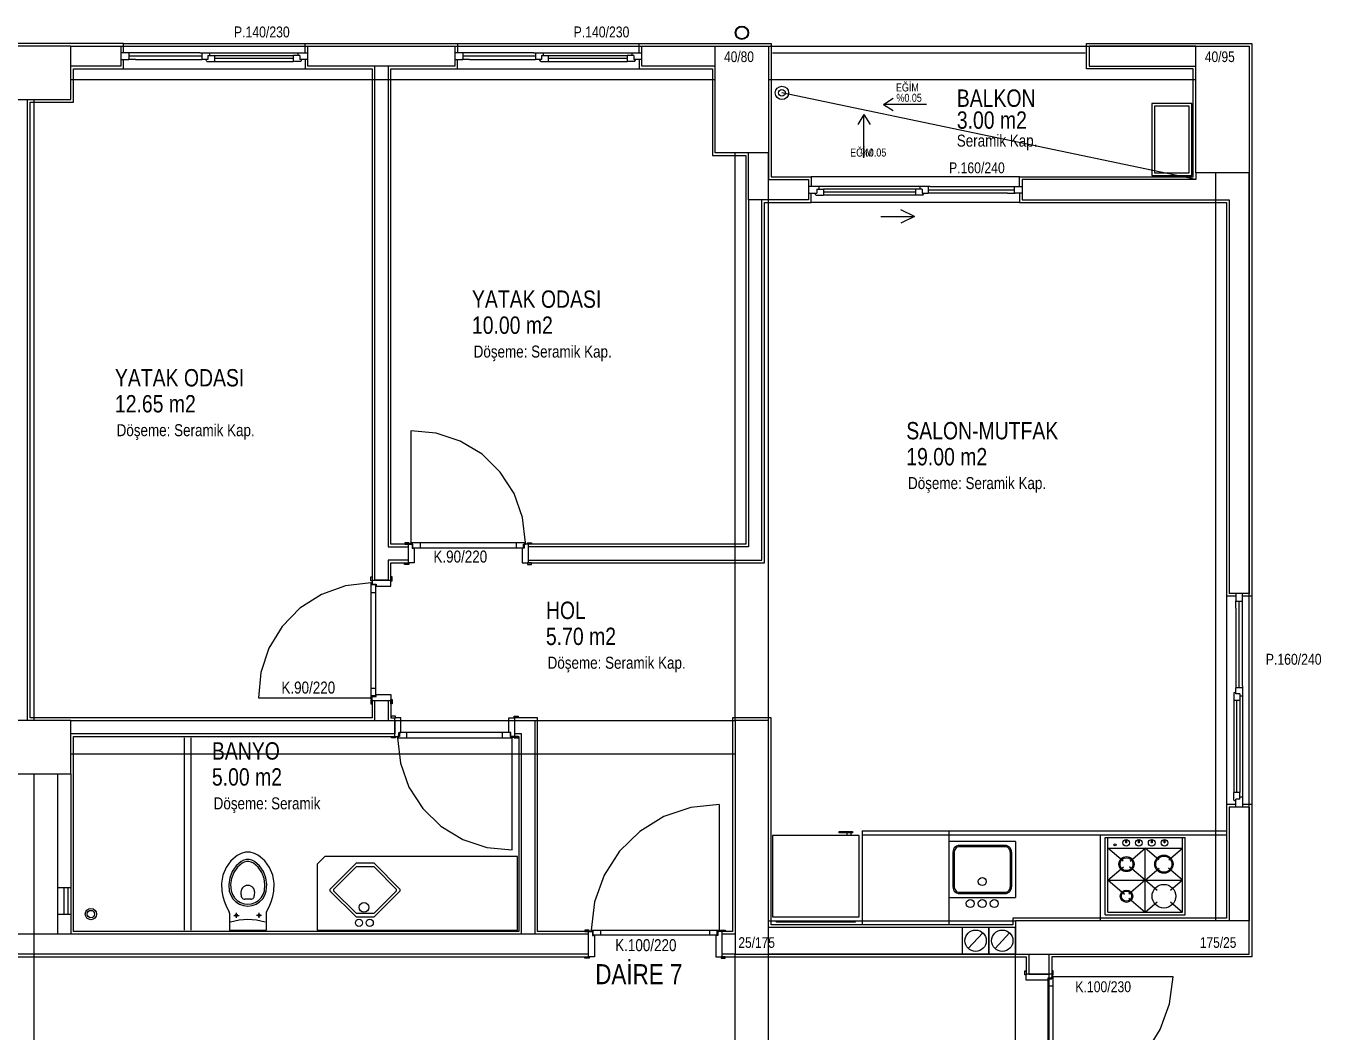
# Model space of a CAD drawing. Header units: centimetres. Extents: x 0 to 13208, y -30 to 2970.
# Drawn here: x 3207.7 to 3692.7, y 1536 to 1912.8 of the extents above; entities that cross this region are included whole.
import ezdxf

# ---------------------------------------------------------------- set-up
doc = ezdxf.new("R2010")
doc.units = ezdxf.units.CM
doc.layers.add('SCOTT-MIMARI', color=8, linetype='CONTINUOUS')
doc.styles.get("Standard").update_dxf_attribs({"font": 'arial.ttf', "width": 0.8})

msp = doc.modelspace()

# ---------------------------------------------------------------- linework, layer by layer
at = {"layer": 'SCOTT-MIMARI'}
for p, q in [((3272.8, 1902.72), (3243.3, 1902.72)), ((3246.3, 1902.72), (3246.3, 1900.22)), ((3273.55, 1901.47), (3246.3, 1901.47)), ((3272.8, 1902.72), (3276.55, 1902.72)), ((3273.55, 1902.72), (3273.55, 1900.22)), ((3275.8, 1901.72), (3278.3, 1901.72)), ((3275.8, 1901.72), (3275.8, 1900.22)), ((3276.55, 1901.72), (3276.55, 1902.72)), ((3278.3, 1901.72), (3307.8, 1901.72)), ((3278.3, 1901.72), (3278.3, 1899.47)), ((3310.3, 1901.72), (3307.8, 1901.72)), ((3307.8, 1901.72), (3307.8, 1899.47)), ((3309.55, 1902.72), (3309.55, 1901.72)), ((3309.55, 1902.72), (3313.3, 1902.72)), ((3310.3, 1901.72), (3310.3, 1900.22)), ((3397.8, 1902.72), (3368.3, 1902.72)), ((3371.3, 1902.72), (3371.3, 1900.22)), ((3398.55, 1901.47), (3371.3, 1901.47)), ((3397.8, 1902.72), (3401.55, 1902.72)), ((3398.55, 1902.72), (3398.55, 1900.22)), ((3400.8, 1901.72), (3403.3, 1901.72)), ((3400.8, 1901.72), (3400.8, 1900.22)), ((3401.55, 1901.72), (3401.55, 1902.72)), ((3403.3, 1901.72), (3432.8, 1901.72)), ((3403.3, 1901.72), (3403.3, 1899.47)), ((3435.3, 1901.72), (3432.8, 1901.72)), ((3432.8, 1901.72), (3432.8, 1899.47)), ((3434.55, 1902.72), (3434.55, 1901.72)), ((3434.55, 1902.72), (3438.3, 1902.72)), ((3435.3, 1901.72), (3435.3, 1900.22)), ((3243.3, 1900.22), (3246.3, 1900.22)), ((3248.8, 1900.22), (3245.98, 1900.22)), ((3248.8, 1900.22), (3273.55, 1900.22)), ((3275.8, 1900.22), (3273.55, 1900.22)), ((3275.48, 1899.47), (3278.3, 1899.47)), ((3307.8, 1900.6), (3278.3, 1900.6)), ((3278.3, 1899.47), (3307.8, 1899.47)), ((3310.61, 1899.47), (3307.8, 1899.47)), ((3313.3, 1900.22), (3310.3, 1900.22)), ((3368.3, 1900.22), (3371.3, 1900.22)), ((3373.8, 1900.22), (3370.98, 1900.22)), ((3373.8, 1900.22), (3398.55, 1900.22)), ((3400.8, 1900.22), (3398.55, 1900.22)), ((3400.48, 1899.47), (3403.3, 1899.47)), ((3432.8, 1900.6), (3403.3, 1900.6)), ((3403.3, 1899.47), (3432.8, 1899.47)), ((3435.61, 1899.47), (3432.8, 1899.47)), ((3438.3, 1900.22), (3435.3, 1900.22)), ((3504.55, 1852.72), (3500.8, 1852.72)), ((3504.55, 1852.72), (3504.55, 1851.72)), ((3546.3, 1852.72), (3542.55, 1852.72)), ((3542.55, 1851.72), (3542.55, 1852.72)), ((3545.55, 1852.72), (3545.55, 1850.22)), ((3546.3, 1852.72), (3580.8, 1852.72)), ((3577.8, 1852.72), (3577.8, 1850.22)), ((3500.8, 1850.22), (3503.8, 1850.22)), ((3503.48, 1849.47), (3506.3, 1849.47)), ((3503.8, 1851.72), (3506.3, 1851.72)), ((3503.8, 1851.72), (3503.8, 1850.22)), ((3540.8, 1851.72), (3506.3, 1851.72)), ((3506.3, 1851.72), (3506.3, 1849.47)), ((3506.3, 1850.6), (3540.8, 1850.6)), ((3540.8, 1849.47), (3506.3, 1849.47)), ((3543.3, 1851.72), (3540.8, 1851.72)), ((3540.8, 1851.72), (3540.8, 1849.47)), ((3543.61, 1849.47), (3540.8, 1849.47)), ((3543.3, 1851.72), (3543.3, 1850.22)), ((3543.3, 1850.22), (3545.55, 1850.22)), ((3545.55, 1851.47), (3577.8, 1851.47)), ((3575.3, 1850.22), (3545.55, 1850.22)), ((3575.3, 1850.22), (3578.11, 1850.22)), ((3580.8, 1850.22), (3577.8, 1850.22)), ((3351.8, 1761.22), (3351.8, 1719.22)), ((3351.08, 1719.21), (3349.55, 1719.21)), ((3349.55, 1719.21), (3349.55, 1718.72)), ((3349.55, 1718.72), (3351.08, 1718.72)), ((3350.8, 1718.72), (3350.8, 1711.72)), ((3350.8, 1718.72), (3352.3, 1718.72)), ((3351.08, 1718.72), (3351.08, 1719.21)), ((3394.79, 1719.22), (3351.8, 1719.22)), ((3351.8, 1718.72), (3351.8, 1719.22)), ((3352.56, 1718.75), (3351.8, 1718.75)), ((3352.3, 1718.72), (3352.3, 1717.22)), ((3352.3, 1717.22), (3353.05, 1717.22)), ((3352.56, 1717.29), (3352.56, 1718.75)), ((3352.56, 1717.29), (3394.04, 1717.29)), ((3353.05, 1717.22), (3353.05, 1711.72)), ((3355.37, 1719.22), (3355.37, 1717.29)), ((3391.22, 1719.22), (3391.22, 1717.29)), ((3393.55, 1717.22), (3393.55, 1711.72)), ((3394.3, 1717.22), (3393.55, 1717.22)), ((3394.04, 1717.29), (3394.04, 1718.75)), ((3394.04, 1718.75), (3394.79, 1718.75)), ((3395.8, 1718.72), (3394.3, 1718.72)), ((3394.3, 1718.72), (3394.3, 1717.22)), ((3394.79, 1718.72), (3394.79, 1719.22)), ((3395.51, 1719.21), (3397.05, 1719.21)), ((3395.51, 1718.72), (3395.51, 1719.21)), ((3397.05, 1718.72), (3395.51, 1718.72)), ((3395.8, 1718.72), (3395.8, 1711.72)), ((3397.05, 1719.21), (3397.05, 1718.72)), ((3349.52, 1711.15), (3349.52, 1711.72)), ((3349.52, 1711.72), (3351.08, 1711.72)), ((3351.08, 1711.15), (3349.52, 1711.15)), ((3353.05, 1711.72), (3350.8, 1711.72)), ((3351.08, 1711.72), (3351.08, 1711.15)), ((3393.55, 1711.72), (3395.8, 1711.72)), ((3395.51, 1711.72), (3395.51, 1711.15)), ((3397.07, 1711.72), (3395.51, 1711.72)), ((3395.51, 1711.15), (3397.07, 1711.15)), ((3397.07, 1711.15), (3397.07, 1711.72)), ((3336.8, 1704.22), (3336.8, 1661.23)), ((3337.3, 1704.22), (3336.8, 1704.22)), ((3336.81, 1704.94), (3336.81, 1706.47)), ((3336.81, 1706.47), (3337.3, 1706.47)), ((3337.3, 1704.94), (3336.81, 1704.94)), ((3337.27, 1703.47), (3337.27, 1704.22)), ((3338.73, 1703.47), (3337.27, 1703.47)), ((3337.3, 1706.47), (3337.3, 1704.94)), ((3337.3, 1705.22), (3337.3, 1703.72)), ((3337.3, 1705.22), (3344.3, 1705.22)), ((3337.3, 1703.72), (3338.8, 1703.72)), ((3338.73, 1661.98), (3338.73, 1703.47)), ((3338.8, 1703.72), (3338.8, 1702.97)), ((3338.8, 1702.97), (3344.3, 1702.97)), ((3344.87, 1706.5), (3344.3, 1706.5)), ((3344.3, 1706.5), (3344.3, 1704.94)), ((3344.3, 1702.97), (3344.3, 1705.22)), ((3344.3, 1704.94), (3344.87, 1704.94)), ((3344.87, 1704.94), (3344.87, 1706.5)), ((3336.8, 1700.65), (3338.73, 1700.65)), ((3660.8, 1700.22), (3660.8, 1697.22)), ((3660.8, 1694.72), (3660.8, 1697.54)), ((3663.3, 1665.72), (3663.3, 1700.22)), ((3663.3, 1697.22), (3660.8, 1697.22)), ((3660.8, 1694.72), (3660.8, 1664.97)), ((3662.05, 1664.97), (3662.05, 1697.22)), ((3336.8, 1664.8), (3338.73, 1664.8)), ((3660.8, 1662.72), (3660.8, 1664.97)), ((3663.3, 1664.97), (3660.8, 1664.97)), ((3663.3, 1665.72), (3663.3, 1661.97)), ((3294.8, 1661.23), (3336.8, 1661.23)), ((3337.3, 1661.23), (3336.8, 1661.23)), ((3336.81, 1660.51), (3336.81, 1658.98)), ((3337.3, 1660.51), (3336.81, 1660.51)), ((3336.81, 1658.98), (3337.3, 1658.98)), ((3337.27, 1661.98), (3337.27, 1661.23)), ((3338.73, 1661.98), (3337.27, 1661.98)), ((3337.3, 1661.72), (3338.8, 1661.72)), ((3337.3, 1660.22), (3337.3, 1661.72)), ((3337.3, 1658.98), (3337.3, 1660.51)), ((3337.3, 1660.22), (3344.3, 1660.22)), ((3338.8, 1661.72), (3338.8, 1662.47)), ((3338.8, 1662.47), (3344.3, 1662.47)), ((3344.3, 1662.47), (3344.3, 1660.22)), ((3344.3, 1660.51), (3344.87, 1660.51)), ((3344.3, 1658.95), (3344.3, 1660.51)), ((3344.87, 1658.95), (3344.3, 1658.95)), ((3344.87, 1660.51), (3344.87, 1658.95)), ((3660.05, 1663.04), (3660.05, 1660.22)), ((3660.05, 1660.22), (3660.05, 1625.72)), ((3662.3, 1660.22), (3660.05, 1660.22)), ((3662.3, 1662.72), (3660.8, 1662.72)), ((3661.17, 1625.72), (3661.17, 1660.22)), ((3662.3, 1662.72), (3662.3, 1660.22)), ((3662.3, 1661.97), (3663.3, 1661.97)), ((3662.3, 1660.22), (3662.3, 1625.72)), ((3344.52, 1654.3), (3344.52, 1653.72)), ((3346.08, 1654.3), (3344.52, 1654.3)), ((3346.08, 1653.72), (3346.08, 1654.3)), ((3390.51, 1653.72), (3390.51, 1654.3)), ((3390.51, 1654.3), (3392.07, 1654.3)), ((3392.07, 1654.3), (3392.07, 1653.72)), ((3344.52, 1653.72), (3346.08, 1653.72)), ((3348.05, 1653.72), (3345.8, 1653.72)), ((3345.8, 1646.72), (3345.8, 1653.72)), ((3348.05, 1648.22), (3348.05, 1653.72)), ((3388.55, 1653.72), (3390.8, 1653.72)), ((3388.55, 1648.22), (3388.55, 1653.72)), ((3392.07, 1653.72), (3390.51, 1653.72)), ((3390.8, 1646.72), (3390.8, 1653.72)), ((3344.55, 1646.72), (3346.08, 1646.72)), ((3344.55, 1646.24), (3344.55, 1646.72)), ((3346.08, 1646.24), (3344.55, 1646.24)), ((3345.8, 1646.72), (3347.3, 1646.72)), ((3346.08, 1646.72), (3346.08, 1646.24)), ((3346.8, 1646.72), (3346.8, 1646.22)), ((3347.56, 1646.7), (3346.8, 1646.7)), ((3346.8, 1646.22), (3389.79, 1646.22)), ((3347.3, 1646.72), (3347.3, 1648.22)), ((3347.3, 1648.22), (3348.05, 1648.22)), ((3389.04, 1648.16), (3347.56, 1648.16)), ((3347.56, 1648.16), (3347.56, 1646.7)), ((3350.37, 1646.22), (3350.37, 1648.16)), ((3386.22, 1646.22), (3386.22, 1648.16)), ((3389.3, 1648.22), (3388.55, 1648.22)), ((3389.04, 1648.16), (3389.04, 1646.7)), ((3389.04, 1646.7), (3389.79, 1646.7)), ((3389.3, 1646.72), (3389.3, 1648.22)), ((3390.8, 1646.72), (3389.3, 1646.72)), ((3389.79, 1646.72), (3389.79, 1646.22)), ((3389.79, 1604.23), (3389.79, 1646.22)), ((3392.05, 1646.72), (3390.51, 1646.72)), ((3390.51, 1646.72), (3390.51, 1646.24)), ((3390.51, 1646.24), (3392.05, 1646.24)), ((3392.05, 1646.24), (3392.05, 1646.72)), ((3660.05, 1622.91), (3660.05, 1625.72)), ((3662.3, 1625.72), (3660.05, 1625.72)), ((3662.3, 1623.22), (3662.3, 1625.72)), ((3467.29, 1621.22), (3467.29, 1574.22)), ((3660.8, 1620.22), (3660.8, 1623.22)), ((3662.3, 1623.22), (3660.8, 1623.22)), ((3663.3, 1623.97), (3662.3, 1623.97)), ((3663.3, 1623.97), (3663.3, 1620.22)), ((3512.25, 1611.15), (3517.25, 1611.15)), ((3512.25, 1610.65), (3512.25, 1611.15)), ((3517.25, 1610.65), (3512.25, 1610.65)), ((3515.25, 1609.65), (3515.25, 1610.65)), ((3516.75, 1609.65), (3516.75, 1610.65)), ((3517.25, 1611.15), (3517.25, 1610.65)), ((3520.8, 1611.4), (3657.3, 1611.4)), ((3487.25, 1609.65), (3487.25, 1579.15)), ((3519.75, 1579.15), (3519.75, 1609.65)), ((3553.3, 1607.4), (3553.3, 1586.4)), ((3578.3, 1607.4), (3553.3, 1607.4)), ((3574.3, 1605.9), (3557.3, 1605.9)), ((3574.3, 1605.4), (3557.3, 1605.4)), ((3578.3, 1607.4), (3578.3, 1586.4)), ((3611.81, 1579.9), (3611.81, 1608.9)), ((3611.81, 1608.9), (3641.81, 1608.9)), ((3612.81, 1580.9), (3612.81, 1608.9)), ((3619.52, 1606.91), (3619.52, 1608.14)), ((3619.79, 1606.91), (3619.52, 1606.91)), ((3619.79, 1608.14), (3619.79, 1606.91)), ((3624.31, 1606.91), (3624.31, 1608.14)), ((3624.58, 1606.91), (3624.31, 1606.91)), ((3624.58, 1608.14), (3624.58, 1606.91)), ((3629.11, 1606.91), (3629.11, 1608.14)), ((3629.38, 1606.91), (3629.11, 1606.91)), ((3629.38, 1608.14), (3629.38, 1606.91)), ((3633.9, 1606.91), (3633.9, 1608.14)), ((3634.17, 1606.91), (3633.9, 1606.91)), ((3634.17, 1608.14), (3634.17, 1606.91)), ((3640.81, 1604.9), (3640.81, 1608.9)), ((3554.8, 1603.4), (3554.8, 1590.4)), ((3555.3, 1603.4), (3555.3, 1590.4)), ((3576.3, 1603.4), (3576.3, 1590.4)), ((3576.8, 1603.4), (3576.8, 1590.4)), ((3618.57, 1599.96), (3612.81, 1604.9)), ((3612.81, 1604.9), (3640.81, 1604.9)), ((3621.13, 1600.02), (3626.81, 1604.9)), ((3631.96, 1600.49), (3626.81, 1604.9)), ((3626.81, 1580.9), (3626.81, 1604.9)), ((3635.7, 1600.51), (3640.81, 1604.9)), ((3640.81, 1580.9), (3640.81, 1604.9)), ((3612.81, 1592.9), (3618.65, 1597.91)), ((3626.81, 1592.9), (3620.96, 1597.91)), ((3626.81, 1592.9), (3632.04, 1597.38)), ((3640.81, 1592.9), (3635.5, 1597.45)), ((3619.02, 1587.58), (3612.81, 1592.9)), ((3612.81, 1592.9), (3640.81, 1592.9)), ((3626.81, 1592.9), (3620.69, 1587.65)), ((3631.29, 1589.05), (3626.81, 1592.9)), ((3640.81, 1592.9), (3636.33, 1589.05)), ((3553.3, 1586.4), (3578.3, 1586.4)), ((3557.3, 1588.4), (3574.3, 1588.4)), ((3557.3, 1587.9), (3574.3, 1587.9)), ((3620.71, 1586.12), (3626.81, 1580.9)), ((3291.88, 1585.77), (3289.71, 1585.77)), ((3626.81, 1580.9), (3631.29, 1584.74)), ((3636.33, 1584.74), (3640.81, 1580.9)), ((3283.93, 1580.52), (3283.93, 1574.22)), ((3285.61, 1579.72), (3287.57, 1579.72)), ((3286.53, 1578.79), (3286.53, 1580.64)), ((3295.98, 1579.72), (3294.02, 1579.72)), ((3295.06, 1578.79), (3295.06, 1580.64)), ((3297.67, 1580.52), (3297.67, 1574.22)), ((3487.25, 1579.15), (3519.75, 1579.15)), ((3488.75, 1577.65), (3518.25, 1577.65)), ((3488.75, 1577.15), (3488.75, 1577.65)), ((3518.25, 1577.15), (3488.75, 1577.15)), ((3518.25, 1577.65), (3518.25, 1577.15)), ((3611.81, 1579.9), (3641.81, 1579.9)), ((3612.81, 1580.9), (3640.81, 1580.9)), ((3283.93, 1574.22), (3297.67, 1574.22)), ((3418.58, 1574.21), (3417.05, 1574.21)), ((3417.05, 1574.21), (3417.05, 1573.72)), ((3417.05, 1573.72), (3418.58, 1573.72)), ((3418.3, 1573.72), (3419.8, 1573.72)), ((3418.3, 1573.72), (3418.3, 1564.22)), ((3418.58, 1573.72), (3418.58, 1574.21)), ((3419.3, 1574.22), (3467.29, 1574.22)), ((3419.3, 1573.72), (3419.3, 1574.22)), ((3420.06, 1573.75), (3419.3, 1573.75)), ((3419.8, 1573.72), (3419.8, 1572.22)), ((3419.8, 1572.22), (3420.55, 1572.22)), ((3420.06, 1572.29), (3420.06, 1573.75)), ((3466.54, 1572.29), (3420.06, 1572.29)), ((3420.55, 1572.22), (3420.55, 1564.22)), ((3422.87, 1574.22), (3422.87, 1572.29)), ((3463.72, 1574.22), (3463.72, 1572.29)), ((3466.8, 1572.22), (3466.05, 1572.22)), ((3466.05, 1572.22), (3466.05, 1564.22)), ((3466.54, 1573.75), (3467.29, 1573.75)), ((3466.54, 1572.29), (3466.54, 1573.75)), ((3466.8, 1573.72), (3466.8, 1572.22)), ((3468.3, 1573.72), (3466.8, 1573.72)), ((3467.29, 1573.72), (3467.29, 1574.22)), ((3468.01, 1574.21), (3469.55, 1574.21)), ((3468.01, 1573.72), (3468.01, 1574.21)), ((3469.55, 1573.72), (3468.01, 1573.72)), ((3468.3, 1573.72), (3468.3, 1564.22)), ((3469.55, 1574.21), (3469.55, 1573.72)), ((3417.02, 1563.65), (3417.02, 1564.22)), ((3417.02, 1564.22), (3418.58, 1564.22)), ((3418.58, 1563.65), (3417.02, 1563.65)), ((3420.55, 1564.22), (3418.3, 1564.22)), ((3418.58, 1564.22), (3418.58, 1563.65)), ((3466.05, 1564.22), (3468.3, 1564.22)), ((3468.01, 1564.22), (3468.01, 1563.65)), ((3469.57, 1564.22), (3468.01, 1564.22)), ((3468.01, 1563.65), (3469.57, 1563.65)), ((3469.57, 1563.65), (3469.57, 1564.22)), ((3581.72, 1559), (3582.3, 1559)), ((3581.72, 1557.44), (3581.72, 1559)), ((3582.3, 1557.44), (3581.72, 1557.44)), ((3582.3, 1559), (3582.3, 1557.44)), ((3582.3, 1555.47), (3582.3, 1557.72)), ((3591.8, 1557.72), (3582.3, 1557.72)), ((3591.8, 1558.97), (3591.8, 1557.44)), ((3592.29, 1558.97), (3591.8, 1558.97)), ((3591.8, 1557.72), (3591.8, 1556.22)), ((3591.8, 1557.44), (3592.29, 1557.44)), ((3592.29, 1557.44), (3592.29, 1558.97)), ((3590.3, 1555.47), (3582.3, 1555.47)), ((3590.3, 1556.22), (3590.3, 1555.47)), ((3591.8, 1556.22), (3590.3, 1556.22)), ((3590.37, 1555.97), (3590.37, 1509.48)), ((3590.37, 1555.97), (3591.82, 1555.97)), ((3592.3, 1553.15), (3590.37, 1553.15)), ((3591.8, 1556.72), (3592.3, 1556.72)), ((3591.82, 1555.97), (3591.82, 1556.72)), ((3592.3, 1508.73), (3592.3, 1556.72)), ((3637.29, 1556.72), (3592.3, 1556.72))]:
    msp.add_line(p, q, dxfattribs=at)
for points in [[(3244.3, 1902.72), (3244.3, 1906.22), (3164.8, 1906.22), (3164.8, 1902.72)], [(3244.3, 1906.22), (3312.3, 1906.22)], [(3312.3, 1902.72), (3312.3, 1906.22), (3369.3, 1906.22), (3369.3, 1902.72)], [(3312.3, 1902.72), (3312.3, 1906.22), (3369.3, 1906.22), (3369.3, 1902.72)], [(3369.3, 1906.22), (3437.3, 1906.22)], [(3437.3, 1902.72), (3437.3, 1906.22), (3486.8, 1906.22), (3486.8, 1856.22), (3501.8, 1856.22), (3501.8, 1852.72)], [(3579.8, 1852.72), (3579.8, 1856.22), (3644.8, 1856.22), (3644.8, 1896.72), (3604.8, 1896.72), (3604.8, 1906.22), (3666.8, 1906.22), (3666.8, 1699.22)], [(3224.55, 1905.22), (3184.55, 1905.22), (3184.55, 1885.22), (3224.55, 1885.22), (3224.55, 1905.22)], [(3224.55, 1905.22), (3465.8, 1905.22)], [(3224.55, 1905.22), (3243.3, 1905.22), (3243.3, 1897.72), (3224.55, 1897.72)], [(3276.55, 1902.72), (3309.55, 1902.72)], [(3313.3, 1897.72), (3313.3, 1905.22), (3368.3, 1905.22), (3368.3, 1897.72), (3313.3, 1897.72)], [(3401.55, 1902.72), (3434.55, 1902.72)], [(3465.8, 1897.72), (3438.3, 1897.72), (3438.3, 1905.22), (3465.8, 1905.22)], [(3438.3, 1897.72), (3438.3, 1905.22)], [(3485.8, 1865.22), (3465.8, 1865.22), (3465.8, 1905.22), (3485.8, 1905.22), (3485.8, 1865.22)], [(3485.8, 1905.22), (3645.8, 1905.22)], [(3487.3, 1905.22), (3604.3, 1905.22)], [(3487.3, 1902.72), (3604.3, 1902.72)], [(3645.8, 1905.22), (3605.8, 1905.22), (3605.8, 1897.72), (3645.8, 1897.72)], [(3665.8, 1857.72), (3645.8, 1857.72), (3645.8, 1905.22), (3665.8, 1905.22), (3665.8, 1857.72)], [(3337.3, 1660.22), (3337.3, 1653.72), (3209.3, 1653.72), (3209.3, 1884.22), (3225.55, 1884.22), (3225.55, 1896.72), (3244.3, 1896.72), (3244.3, 1900.22)], [(3244.3, 1896.72), (3312.3, 1896.72)], [(3275.48, 1899.47), (3275.05, 1900.22)], [(3310.61, 1899.47), (3311.05, 1900.22)], [(3312.3, 1900.22), (3312.3, 1896.72), (3337.3, 1896.72), (3337.3, 1705.22)], [(3343.3, 1897.72), (3343.3, 1717.72), (3350.8, 1717.72), (3350.8, 1712.72), (3343.3, 1712.72), (3343.3, 1705.22), (3338.3, 1705.22), (3338.3, 1897.72)], [(3350.8, 1718.72), (3344.3, 1718.72), (3344.3, 1896.72), (3369.3, 1896.72), (3369.3, 1900.22)], [(3369.3, 1896.72), (3437.3, 1896.72)], [(3437.3, 1900.22), (3437.3, 1896.72), (3464.8, 1896.72), (3464.8, 1864.22), (3477.3, 1864.22), (3477.3, 1718.72), (3395.8, 1718.72)], [(3400.48, 1899.47), (3400.05, 1900.22)], [(3435.61, 1899.47), (3436.05, 1900.22)], [(3224.55, 1892.72), (3465.8, 1892.72)], [(3485.8, 1892.72), (3645.8, 1892.72)], [(3645.8, 1855.22), (3490.8, 1887.72)], [(3208.3, 1652.72), (3208.3, 1885.22)], [(3210.8, 1652.72), (3210.8, 1885.22)], [(3528.77, 1883.42), (3532.47, 1885.75)], [(3544.93, 1883.42), (3528.77, 1883.42)], [(3528.77, 1883.42), (3532.47, 1881.08)], [(3644.3, 1883.72), (3629.3, 1883.72), (3629.3, 1856.72), (3644.3, 1856.72), (3644.3, 1883.72)], [(3643.3, 1882.72), (3630.3, 1882.72), (3630.3, 1857.72), (3643.3, 1857.72), (3643.3, 1882.72)], [(3521.51, 1879.61), (3519.18, 1875.91)], [(3521.51, 1863.45), (3521.51, 1879.61)], [(3521.51, 1879.61), (3523.85, 1875.91)], [(3473.3, 1652.72), (3473.3, 1865.22)], [(3485.8, 1865.22), (3485.8, 1855.22), (3500.8, 1855.22), (3500.8, 1847.72), (3478.3, 1847.72), (3478.3, 1865.22)], [(3485.8, 1652.72), (3485.8, 1865.22)], [(3645.8, 1857.72), (3645.8, 1855.22), (3580.8, 1855.22), (3580.8, 1847.72), (3658.3, 1847.72), (3658.3, 1700.22)], [(3653.3, 1577.72), (3653.3, 1857.72)], [(3665.8, 1577.72), (3665.8, 1857.72)], [(3665.8, 1857.72), (3665.8, 1700.22)], [(3579.8, 1856.22), (3501.8, 1856.22)], [(3542.55, 1852.72), (3504.55, 1852.72)], [(3395.8, 1711.72), (3484.3, 1711.72), (3484.3, 1846.72), (3501.8, 1846.72), (3501.8, 1850.22)], [(3503.48, 1849.47), (3503.05, 1850.22)], [(3543.61, 1849.47), (3544.05, 1850.22)], [(3579.8, 1850.22), (3579.8, 1846.72), (3657.3, 1846.72), (3657.3, 1699.22)], [(3478.3, 1847.72), (3478.3, 1717.72), (3395.8, 1717.72), (3395.8, 1712.72), (3483.3, 1712.72), (3483.3, 1847.72)], [(3579.8, 1846.72), (3501.8, 1846.72)], [(3540.37, 1841.38), (3535.37, 1843.88)], [(3527.87, 1841.38), (3540.37, 1841.38)], [(3540.37, 1841.38), (3535.37, 1838.88)], [(3394.79, 1719.22), (3393.68, 1728.7), (3390.47, 1737.68), (3385.32, 1745.7), (3378.5, 1752.37), (3370.35, 1757.33), (3361.3, 1760.33), (3351.8, 1761.22)], [(3351.33, 1719.02), (3351.64, 1719.02), (3351.33, 1719.02)], [(3344.3, 1705.22), (3344.3, 1711.72), (3350.8, 1711.72)], [(3336.8, 1704.22), (3327.32, 1703.11), (3318.34, 1699.9), (3310.32, 1694.75), (3303.65, 1687.92), (3298.69, 1679.78), (3295.69, 1670.72), (3294.8, 1661.23)], [(3657.3, 1699.22), (3657.3, 1621.22)], [(3660.8, 1699.22), (3657.3, 1699.22)], [(3665.8, 1700.22), (3658.3, 1700.22)], [(3666.8, 1699.22), (3663.3, 1699.22)], [(3666.8, 1699.22), (3666.8, 1621.22)], [(3660.05, 1663.04), (3660.8, 1663.48)], [(3224.55, 1652.72), (3338.3, 1652.72), (3338.3, 1660.22), (3343.3, 1660.22), (3343.3, 1652.72), (3345.8, 1652.72), (3345.8, 1647.72), (3224.55, 1647.72)], [(3337, 1660.76), (3337, 1661.06), (3337, 1660.76)], [(3344.3, 1660.22), (3344.3, 1653.72), (3345.8, 1653.72)], [(3663.3, 1661.97), (3663.3, 1623.97)], [(3224.55, 1652.72), (3184.55, 1652.72), (3184.55, 1632.72), (3224.55, 1632.72), (3224.55, 1652.72)], [(3224.55, 1652.72), (3473.3, 1652.72)], [(3418.3, 1573.72), (3399.3, 1573.72), (3399.3, 1653.72), (3390.8, 1653.72)], [(3393.3, 1572.72), (3393.3, 1647.72), (3390.8, 1647.72), (3390.8, 1652.72), (3398.3, 1652.72), (3398.3, 1572.72)], [(3657.3, 1621.22), (3657.3, 1578.72), (3577.3, 1578.72), (3577.3, 1576.22), (3486.8, 1576.22), (3486.8, 1653.72), (3472.3, 1653.72), (3472.3, 1573.72), (3468.3, 1573.72)], [(3485.8, 1652.72), (3473.3, 1652.72), (3473.3, 1565.22), (3485.8, 1565.22), (3485.8, 1652.72)], [(3390.8, 1646.72), (3392.3, 1646.72), (3392.3, 1573.72), (3225.55, 1573.72), (3225.55, 1646.72), (3345.8, 1646.72)], [(3267.05, 1574.22), (3267.05, 1646.22)], [(3269.55, 1574.22), (3269.55, 1646.22)], [(3346.8, 1646.22), (3347.91, 1636.75), (3351.13, 1627.77), (3356.28, 1619.74), (3363.1, 1613.08), (3371.25, 1608.12), (3380.3, 1605.12), (3389.79, 1604.23)], [(3390.26, 1646.43), (3389.96, 1646.43), (3390.26, 1646.43)], [(3224.55, 1640.22), (3473.3, 1640.22)], [(3210.8, 1432.72), (3210.8, 1632.72)], [(3219.55, 1632.72), (3219.55, 1572.72)], [(3224.55, 1632.72), (3224.55, 1572.72)], [(3467.29, 1621.22), (3456.71, 1620.15), (3446.63, 1616.75), (3437.56, 1611.19), (3429.96, 1603.74), (3424.21, 1594.79), (3420.59, 1584.78), (3419.3, 1574.22)], [(3666.8, 1621.22), (3666.8, 1564.22), (3591.8, 1564.22), (3591.8, 1557.72)], [(3660.8, 1621.22), (3657.3, 1621.22)], [(3665.8, 1620.22), (3658.3, 1620.22)], [(3658.3, 1620.22), (3658.3, 1577.72)], [(3660.05, 1622.91), (3660.8, 1622.47)], [(3666.8, 1621.22), (3663.3, 1621.22)], [(3665.8, 1620.22), (3665.8, 1577.72)], [(3520.8, 1611.4), (3520.8, 1576.22)], [(3553.3, 1611.4), (3553.3, 1576.22)], [(3519.75, 1609.65), (3487.25, 1609.65)], [(3520.8, 1609.9), (3657.3, 1609.9)], [(3557.3, 1605.9), (3556.74, 1605.83), (3556.21, 1605.65), (3555.74, 1605.35), (3555.34, 1604.95), (3555.05, 1604.48), (3554.86, 1603.95), (3554.8, 1603.4)], [(3557.3, 1605.4), (3556.85, 1605.35), (3556.43, 1605.2), (3556.05, 1604.96), (3555.73, 1604.64), (3555.5, 1604.26), (3555.35, 1603.84), (3555.3, 1603.4)], [(3576.8, 1603.4), (3576.73, 1603.95), (3576.55, 1604.48), (3576.25, 1604.95), (3575.86, 1605.35), (3575.38, 1605.65), (3574.85, 1605.83), (3574.3, 1605.9)], [(3576.3, 1603.4), (3576.25, 1603.84), (3576.1, 1604.26), (3575.86, 1604.64), (3575.54, 1604.96), (3575.17, 1605.2), (3574.74, 1605.35), (3574.3, 1605.4)], [(3610.11, 1577.72), (3610.11, 1609.9)], [(3641.81, 1579.9), (3641.81, 1608.9)], [(3286.78, 1602.19), (3284.46, 1600.15), (3282.65, 1597.64), (3281.45, 1594.79), (3280.92, 1591.74), (3281.09, 1588.65)], [(3294.82, 1602.19), (3293.3, 1602.94), (3291.64, 1603.33), (3289.95, 1603.33), (3288.3, 1602.94), (3286.78, 1602.19)], [(3293.29, 1599.91), (3292.34, 1600.36), (3291.32, 1600.6), (3290.27, 1600.6), (3289.25, 1600.36), (3288.31, 1599.91)], [(3300.51, 1588.65), (3300.67, 1591.74), (3300.14, 1594.79), (3298.94, 1597.64), (3297.14, 1600.15), (3294.82, 1602.19)], [(3391.8, 1601.72), (3319.59, 1601.72), (3316.8, 1598.93), (3316.8, 1574.22), (3391.8, 1574.22), (3391.8, 1601.72), (3391.8, 1601.72)], [(3288.31, 1599.91), (3286.42, 1598.21), (3284.96, 1596.13), (3284.03, 1593.78), (3283.65, 1591.27), (3283.87, 1588.74)], [(3288.72, 1599.32), (3286.95, 1597.74), (3285.59, 1595.8), (3284.72, 1593.59), (3284.37, 1591.24), (3284.57, 1588.88)], [(3292.91, 1599.3), (3292.11, 1599.69), (3291.24, 1599.88), (3290.35, 1599.88), (3289.49, 1599.69), (3288.69, 1599.3)], [(3297.03, 1588.88), (3297.23, 1591.24), (3296.88, 1593.59), (3296, 1595.8), (3294.64, 1597.74), (3292.87, 1599.32)], [(3297.73, 1588.74), (3297.94, 1591.27), (3297.57, 1593.78), (3296.63, 1596.13), (3295.18, 1598.21), (3293.29, 1599.91)], [(3321.56, 1589.41), (3321.56, 1588.96), (3331.36, 1579.16), (3338.06, 1579.16), (3347.86, 1588.96), (3347.86, 1589.41), (3338.06, 1599.21), (3331.36, 1599.21), (3321.56, 1589.41)], [(3322.9, 1589.41), (3322.9, 1588.96), (3331.36, 1580.5), (3338.06, 1580.5), (3346.52, 1588.96), (3346.52, 1589.41), (3338.06, 1597.87), (3331.36, 1597.87), (3322.9, 1589.41)], [(3290.77, 1590.94), (3290.21, 1590.88), (3289.67, 1590.69), (3289.18, 1590.38), (3288.78, 1589.98), (3288.48, 1589.49), (3288.29, 1588.95), (3288.23, 1588.39)], [(3293.37, 1588.39), (3293.3, 1588.95), (3293.12, 1589.49), (3292.81, 1589.98), (3292.41, 1590.38), (3291.93, 1590.69), (3291.39, 1590.88), (3290.82, 1590.94)], [(3219.55, 1590.22), (3224.55, 1590.22)], [(3222.05, 1580.22), (3222.05, 1590.22)], [(3223.55, 1580.22), (3223.55, 1590.22)], [(3281.07, 1588.75), (3281.48, 1586.74), (3282.07, 1584.78), (3282.84, 1582.89), (3283.78, 1581.07)], [(3283.86, 1588.75), (3284.39, 1587.25), (3285.23, 1585.89), (3286.36, 1584.76), (3287.71, 1583.91), (3289.22, 1583.38), (3290.8, 1583.19)], [(3284.56, 1588.91), (3285.03, 1587.56), (3285.79, 1586.34), (3286.81, 1585.32), (3288.02, 1584.55), (3289.38, 1584.07), (3290.8, 1583.9)], [(3288.24, 1588.6), (3288.23, 1588.16), (3288.24, 1587.72), (3288.29, 1587.29), (3288.37, 1586.86)], [(3288.37, 1586.86), (3288.47, 1586.57), (3288.63, 1586.3), (3288.85, 1586.08), (3289.11, 1585.91), (3289.41, 1585.81), (3289.71, 1585.77)], [(3290.79, 1583.9), (3292.22, 1584.07), (3293.57, 1584.55), (3294.79, 1585.32), (3295.8, 1586.34), (3296.56, 1587.56), (3297.04, 1588.91)], [(3290.79, 1583.19), (3292.38, 1583.38), (3293.88, 1583.91), (3295.23, 1584.76), (3296.36, 1585.89), (3297.21, 1587.25), (3297.73, 1588.75)], [(3291.88, 1585.77), (3292.19, 1585.81), (3292.48, 1585.91), (3292.74, 1586.08), (3292.96, 1586.3), (3293.12, 1586.57), (3293.22, 1586.86)], [(3293.22, 1586.86), (3293.3, 1587.29), (3293.35, 1587.72), (3293.37, 1588.16), (3293.36, 1588.6)], [(3297.82, 1581.07), (3298.76, 1582.89), (3299.53, 1584.78), (3300.12, 1586.74), (3300.53, 1588.75)], [(3554.8, 1590.4), (3554.86, 1589.84), (3555.05, 1589.31), (3555.34, 1588.84), (3555.74, 1588.44), (3556.21, 1588.14), (3556.74, 1587.96), (3557.3, 1587.9)], [(3555.3, 1590.4), (3555.35, 1589.95), (3555.5, 1589.53), (3555.73, 1589.15), (3556.05, 1588.83), (3556.43, 1588.59), (3556.85, 1588.45), (3557.3, 1588.4)], [(3574.3, 1588.4), (3574.74, 1588.45), (3575.17, 1588.59), (3575.54, 1588.83), (3575.86, 1589.15), (3576.1, 1589.53), (3576.25, 1589.95), (3576.3, 1590.4)], [(3574.3, 1587.9), (3574.85, 1587.96), (3575.38, 1588.14), (3575.86, 1588.44), (3576.25, 1588.84), (3576.55, 1589.31), (3576.73, 1589.84), (3576.8, 1590.4)], [(3283.93, 1580.52), (3283.92, 1580.66), (3283.89, 1580.8), (3283.84, 1580.94), (3283.78, 1581.07)], [(3297.82, 1581.07), (3297.75, 1580.94), (3297.71, 1580.8), (3297.68, 1580.66), (3297.67, 1580.52)], [(3219.55, 1580.22), (3224.55, 1580.22)], [(3297.29, 1577.15), (3294.08, 1577.88), (3290.8, 1578.13), (3287.52, 1577.88), (3284.31, 1577.15)], [(3485.8, 1577.72), (3578.3, 1577.72)], [(3665.8, 1577.72), (3578.3, 1577.72), (3578.3, 1565.22), (3665.8, 1565.22), (3665.8, 1577.72)], [(3418.3, 1572.72), (2990.8, 1572.72)], [(3418.3, 1572.72), (3418.3, 1565.22)], [(3467.76, 1574.02), (3467.46, 1574.02), (3467.76, 1574.02)], [(3473.3, 1572.72), (3468.3, 1572.72)], [(3468.3, 1572.72), (3468.3, 1565.22)], [(3578.3, 1575.22), (3485.8, 1575.22)], [(3558.3, 1575.22), (3558.3, 1565.22), (3568.3, 1565.22), (3568.3, 1575.22), (3558.3, 1575.22)], [(3560.58, 1567.29), (3566.01, 1573.16)], [(3568.3, 1575.22), (3568.3, 1565.22), (3578.3, 1565.22), (3578.3, 1575.22), (3568.3, 1575.22)], [(3570.58, 1567.29), (3576.01, 1573.16)], [(3418.3, 1565.22), (2990.8, 1565.22)], [(2990.8, 1564.22), (3418.3, 1564.22)], [(3473.3, 1565.22), (3468.3, 1565.22)], [(3468.3, 1564.22), (3582.3, 1564.22), (3582.3, 1557.72)], [(3473.3, 1500.22), (3473.3, 1565.22)], [(3485.8, 1565.22), (3578.3, 1565.22)], [(3485.8, 1500.22), (3485.8, 1565.22)], [(3578.3, 1565.22), (3485.8, 1565.22)], [(3578.3, 1500.22), (3578.3, 1565.22)], [(3583.3, 1565.22), (3583.3, 1557.72), (3590.8, 1557.72), (3590.8, 1565.22)], [(3583.3, 1565.22), (3583.3, 1557.72), (3590.8, 1557.72), (3590.8, 1565.22)], [(3590.8, 1500.22), (3590.8, 1565.22)], [(3592.09, 1557.19), (3592.09, 1556.88), (3592.09, 1557.19)], [(3592.3, 1508.73), (3602.32, 1510.79), (3611.72, 1514.85), (3620.09, 1520.74), (3627.09, 1528.21), (3632.43, 1536.95), (3635.88, 1546.58), (3637.29, 1556.72)]]:
    msp.add_lwpolyline(points, dxfattribs=at)
for centre, radius in [((3475.8, 1910.22), 2.5), ((3475.8, 1910.22), 2.25), ((3490.8, 1887.72), 2.5), ((3490.8, 1887.72), 1.25), ((3615.52, 1606.11), 0.375), ((3619.66, 1606.9), 1.25), ((3624.45, 1606.9), 1.25), ((3629.24, 1606.9), 1.25), ((3634.03, 1606.9), 1.25), ((3619.81, 1598.9), 2.81), ((3619.81, 1598.9), 2.42), ((3633.81, 1598.9), 3.42), ((3633.81, 1598.9), 3.02), ((3565.8, 1592.4), 1.5), ((3633.81, 1586.9), 4.42), ((3619.81, 1586.9), 2.31), ((3619.81, 1586.9), 1.92), ((3232.05, 1580.22), 2.12), ((3232.05, 1580.22), 1.38), ((3334.3, 1582.72), 1.78), ((3561.3, 1584.15), 1.5), ((3565.8, 1584.15), 1.5), ((3570.3, 1584.15), 1.5), ((3286.53, 1579.72), 0.413), ((3295.06, 1579.72), 0.413), ((3332.43, 1576.93), 1.34), ((3336.44, 1576.93), 1.34), ((3563.3, 1570.22), 4), ((3573.3, 1570.22), 4)]:
    msp.add_circle(centre, radius, dxfattribs=at)

# ---------------------------------------------------------------- texts
at = {"layer": 'SCOTT-MIMARI', "width": 0.8}
for s, height, p in [('P.140/230', 4.096, (3285.62, 1908.48)), ('P.140/230', 4.096, (3412.8, 1908.48)), ('40/80', 4, (3469.12, 1899.25)), ('40/95', 4, (3649.16, 1899.25)), ('EĞİM', 3, (3533.49, 1888.25)), ('%%%0.05', 3, (3533.66, 1884.37)), ('BALKON', 6.5, (3556.27, 1882.49)), ('3.00 m2', 6.5, (3556.27, 1874.28)), ('Seramik Kap.', 4.5, (3556.27, 1867.58)), ('EĞİM', 3, (3516.36, 1863.88)), ('%%%0.05', 3, (3520.36, 1863.88)), ('P.160/240', 4.096, (3553.36, 1857.6)), ('YATAK ODASI', 6.5, (3374.72, 1807.24)), ('10.00 m2', 6.5, (3374.72, 1797.49)), ('Döşeme: Seramik Kap.', 4.5, (3375.37, 1788.6)), ('YATAK ODASI', 6.5, (3241.04, 1777.79)), ('12.65 m2', 6.5, (3241.04, 1768.05)), ('Döşeme: Seramik Kap.', 4.5, (3241.68, 1759.16)), ('SALON-MUTFAK', 6.5, (3537.36, 1757.97)), ('19.00 m2', 6.5, (3537.36, 1748.23)), ('Döşeme: Seramik Kap.', 4.5, (3538.01, 1739.34)), ('K.90/220', 4.5, (3360.3, 1711.83)), ('HOL', 6.5, (3402.42, 1690.7)), ('5.70 m2', 6.5, (3402.42, 1680.96)), ('Döşeme: Seramik Kap.', 4.5, (3403.06, 1672.07)), ('P.160/240', 4.096, (3671.98, 1673.57)), ('K.90/220', 4.5, (3303.38, 1662.77)), ('BANYO', 6.5, (3277.36, 1638.05)), ('5.00 m2', 6.5, (3277.36, 1628.31)), ('Döşeme: Seramik', 4.5, (3278.01, 1619.42)), ('25/175', 4, (3474.49, 1567.55)), ('175/25', 4, (3647.29, 1567.55)), ('K.100/220', 4.5, (3428.37, 1566.32)), ('DAİRE 7', 7.5, (3420.9, 1553.95)), ('K.100/230', 4.096, (3600.65, 1550.94))]:
    msp.add_text(s, height=height, dxfattribs=at).set_placement(p)

doc.saveas('drawing.dxf')
